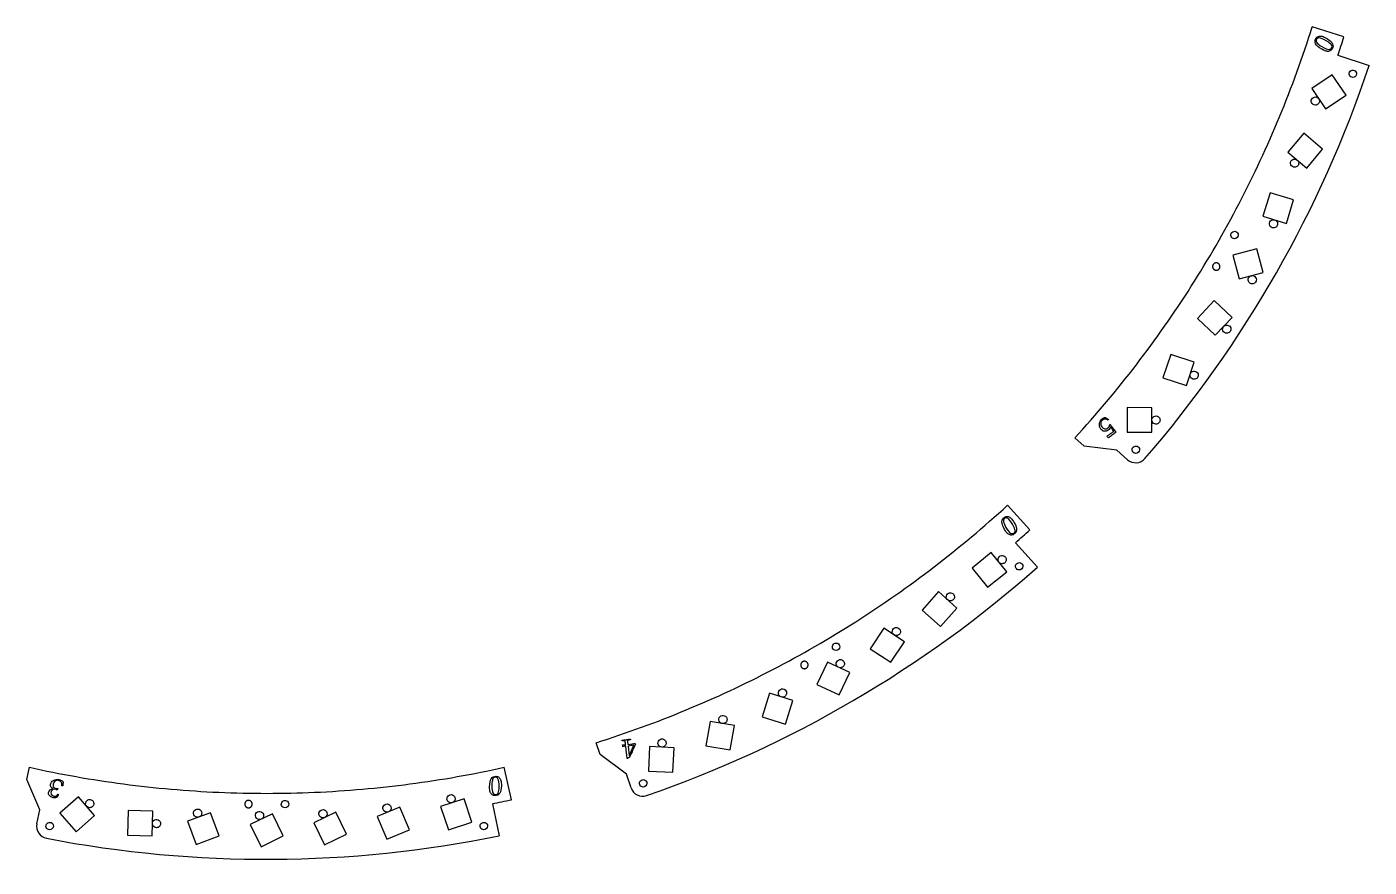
# Model space of a CAD drawing. Header units: millimetres. Extents: x 0 to 573, y 3 to 576.
# Drawn here: x 229.8 to 556.7, y 3.2 to 208 of the extents above; entities that cross this region are included whole.
import ezdxf

# ---------------------------------------------------------------- set-up
doc = ezdxf.new("R2010")
doc.units = ezdxf.units.MM
doc.layers.get('0').update_dxf_attribs({"linetype": 'CONTINUOUS'})
doc.layers.add('labels', color=7, linetype='CONTINUOUS')

msp = doc.modelspace()

# ---------------------------------------------------------------- linework, layer by layer
at = {"color": 7}
for points in [[(550.603316, 205.544812), (542.881608, 207.978123)], [(549.146423, 201.056277), (556.743726, 198.591316)], [(495.293282, 104.83534), (487.291346, 105.818529), (485.050372, 107.811986)], [(497.906086, 102.511122), (495.293282, 104.83534)], [(474.110452, 85.433433), (468.639912, 91.401597)], [(470.604479, 82.274694), (475.951455, 76.341324)], [(375.855821, 25.871489), (369.417536, 30.723924), (368.473524, 33.570795)], [(232.938021, 17.205519), (229.78852, 24.626993), (230.394417, 27.564461)], [(347.809999, 19.66036), (346.056455, 27.564211)], [(376.956467, 22.552255), (375.855821, 25.871489)], [(232.231591, 13.780654), (232.938021, 17.205519)], [(343.194368, 18.677798), (344.8583, 10.865861)]]:
    msp.add_lwpolyline(points, dxfattribs=at)
for points in [[(547.765534, 196.301441), (542.791309, 192.946284), (546.146466, 187.972058), (551.120691, 191.327216)], [(552.788207, 195.637934)], [(543.63985, 188.899978)], [(540.828364, 182.035124), (536.947626, 177.459114), (541.523636, 173.578375), (545.404374, 178.154385)], [(538.588841, 173.756077)], [(532.595054, 167.557901), (530.854849, 161.815803), (536.596946, 160.075598), (538.337151, 165.817696)], [(533.435863, 158.988685)], [(523.579193, 152.360883), (525.111867, 146.559942), (530.912807, 148.092617), (529.380133, 153.893557)], [(523.954109, 156.361251)], [(528.267783, 145.359456)], [(514.905293, 136.938666), (519.274084, 132.826043), (523.386707, 137.194833), (519.017916, 141.307457)], [(522.058527, 133.325001)], [(506.527135, 122.48767), (512.21508, 120.577885), (514.124865, 126.26583), (508.43692, 128.175615)], [(514.117963, 122.10356)], [(497.78305, 109.229876), (503.782873, 109.1838), (503.82895, 115.183623), (497.829127, 115.229699)], [(504.805882, 111.176032)], [(499.911947, 104.053566)], [(463.813571, 71.426204), (468.466546, 75.214321), (464.678429, 79.867295), (460.025454, 76.079179)], [(467.347983, 77.172161)], [(471.499184, 75.640803)], [(452.315049, 61.890849), (456.311901, 66.365798), (451.836951, 70.362651), (447.840099, 65.887701)], [(454.740568, 68.110049)], [(440.244903, 53.151959), (443.540791, 58.165653), (438.527097, 61.46154), (435.231209, 56.447846)], [(441.583258, 59.649212)], [(426.889782, 56.043247)], [(427.66175, 45.214429), (430.21832, 50.6425), (424.79025, 53.19907), (422.23368, 47.771)], [(427.93038, 51.825463)], [(414.59766, 38.09485), (416.3979, 43.81841), (410.67434, 45.618649), (408.8741, 39.89509)], [(413.83616, 44.672456)], [(401.083117, 31.803932), (402.118818, 37.713867), (396.208883, 38.749567), (395.173182, 32.839633)], [(399.336467, 38.216706)], [(387.170803, 26.358263), (387.454487, 32.351552), (381.461197, 32.635237), (381.177513, 26.641947)], [(384.505123, 32.492276)], [(241.7638, 11.885612), (246.307138, 15.804549), (242.3882, 20.347888), (237.844862, 16.42895)], [(338.170569, 14.219055), (336.273694, 19.911319), (330.581431, 18.014444), (332.478306, 12.322181)], [(379.914815, 22.764543)], [(245.104892, 17.729375)], [(254.305131, 11.029334), (260.303416, 10.885881), (260.446869, 16.884166), (254.448584, 17.027618)], [(276.632945, 10.889274), (274.543476, 16.513695), (268.919055, 14.424226), (271.008524, 8.799804)], [(292.670606, 17.69747)], [(307.686289, 11.271981), (305.060769, 16.667038), (299.665711, 14.041519), (302.291231, 8.646461)], [(323.009985, 12.368115), (320.664635, 17.890735), (315.142015, 15.545384), (317.487365, 10.022765)], [(317.512433, 16.638496)], [(333.111417, 18.911592)], [(271.383021, 15.406364)], [(292.23918, 10.850383), (289.602367, 16.23993), (284.21282, 13.603117), (286.849633, 8.21357)], [(286.468124, 14.819781)], [(301.925653, 15.253455)], [(235.34974, 12.36475)], [(261.374857, 12.861115)], [(341.10226, 12.36475)]]:
    msp.add_lwpolyline(points, close=True, dxfattribs=at)
for points in [[(534.911931, 186.073081), (537.885629, 193.254119), (540.545566, 200.565085), (542.881608, 207.978123)], [(549.146423, 201.056277), (549.644773, 202.548276), (550.130316, 204.044522), (550.603, 205.54485)], [(502.121582, 102.794929), (526.432708, 130.837698), (544.992259, 163.387312), (556.744, 198.59135)], [(551.956715, 196.193519), (551.817412, 196.529826), (551.894412, 196.916932), (552.15181, 197.174331)], [(552.788207, 195.637934), (552.424191, 195.637934), (552.096018, 195.857212), (551.956715, 196.193519)], [(552.15181, 197.174331), (552.409209, 197.431729), (552.796315, 197.508729), (553.132622, 197.369426)], [(553.132622, 197.369426), (553.468929, 197.230123), (553.688207, 196.90195), (553.688207, 196.537934)], [(553.688207, 196.537934), (553.688207, 196.29924), (553.593385, 196.070321), (553.424603, 195.901538)], [(553.424603, 195.901538), (553.25582, 195.732756), (553.026901, 195.637934), (552.788207, 195.637934)], [(542.71597, 189.517295), (542.561189, 189.890969), (542.646745, 190.321087), (542.932743, 190.607085)], [(542.932743, 190.607085), (543.218741, 190.893083), (543.648859, 190.978639), (544.022533, 190.823858)], [(544.022533, 190.823858), (544.396208, 190.669077), (544.63985, 190.30444), (544.63985, 189.899978)], [(544.63985, 189.899978), (544.63985, 189.634762), (544.534493, 189.380408), (544.346956, 189.192871)], [(543.63985, 188.899978), (543.235387, 188.899978), (542.870751, 189.14362), (542.71597, 189.517295)], [(544.346956, 189.192871), (544.15942, 189.005335), (543.905066, 188.899978), (543.63985, 188.899978)], [(525.062085, 164.946624), (528.650775, 171.840933), (531.938233, 178.892043), (534.911931, 186.073081)], [(537.664961, 174.373393), (537.51018, 174.747067), (537.595736, 175.177185), (537.881734, 175.463183)], [(538.588841, 173.756077), (538.184379, 173.756077), (537.819742, 173.999719), (537.664961, 174.373393)], [(537.881734, 175.463183), (538.167732, 175.749181), (538.59785, 175.834737), (538.971524, 175.679956)], [(539.295948, 174.04897), (539.108411, 173.861433), (538.854057, 173.756077), (538.588841, 173.756077)], [(538.971524, 175.679956), (539.345199, 175.525175), (539.588841, 175.160539), (539.588841, 174.756077)], [(539.588841, 174.756077), (539.588841, 174.49086), (539.483484, 174.236506), (539.295948, 174.04897)], [(513.407143, 144.759772), (517.583473, 151.314806), (521.473395, 158.052314), (525.062085, 164.946624)], [(532.511984, 159.606001), (532.357203, 159.979676), (532.442759, 160.409793), (532.728757, 160.695791)], [(532.728757, 160.695791), (533.014755, 160.981789), (533.444872, 161.067345), (533.818547, 160.912564)], [(533.818547, 160.912564), (534.192221, 160.757783), (534.435863, 160.393147), (534.435863, 159.988685)], [(523.122618, 156.916836), (522.983315, 157.253143), (523.060315, 157.640249), (523.317713, 157.897647)], [(523.317713, 157.897647), (523.575111, 158.155046), (523.962217, 158.232046), (524.298524, 158.092743)], [(524.298524, 158.092743), (524.634831, 157.95344), (524.854109, 157.625267), (524.854109, 157.261251)], [(524.854109, 157.261251), (524.854109, 157.022557), (524.759288, 156.793638), (524.590505, 156.624855)], [(533.435863, 158.988685), (533.031401, 158.988685), (532.666765, 159.232327), (532.511984, 159.606001)], [(534.14297, 159.281578), (533.955434, 159.094041), (533.70108, 158.988685), (533.435863, 158.988685)], [(534.435863, 159.988685), (534.435863, 159.723468), (534.330507, 159.469114), (534.14297, 159.281578)], [(523.954109, 156.361251), (523.590093, 156.361251), (523.26192, 156.580529), (523.122618, 156.916836)], [(524.590505, 156.624855), (524.421722, 156.456073), (524.192804, 156.361251), (523.954109, 156.361251)], [(519.263207, 150.428611), (519.227658, 150.418497), (519.192732, 150.40619), (519.158696, 150.391783)], [(519.371451, 150.452317), (519.334928, 150.446648), (519.298755, 150.438726), (519.263207, 150.428611)], [(519.481788, 150.462541), (519.444845, 150.461403), (519.407973, 150.457986), (519.371451, 150.452317)], [(519.592545, 150.459129), (519.555743, 150.462539), (519.51873, 150.463679), (519.481788, 150.462541)], [(519.702043, 150.442132), (519.665939, 150.450039), (519.629347, 150.455719), (519.592545, 150.459129)], [(519.808623, 150.411807), (519.773764, 150.424091), (519.738147, 150.434225), (519.702043, 150.442132)], [(519.910668, 150.368615), (519.877583, 150.38509), (519.843481, 150.399523), (519.808623, 150.411807)], [(518.61121, 149.618373), (518.608935, 149.581483), (518.608935, 149.544453), (518.61121, 149.507563)], [(518.624827, 149.728343), (518.618036, 149.692012), (518.613486, 149.655263), (518.61121, 149.618373)], [(518.61121, 149.507563), (518.613486, 149.470674), (518.618036, 149.433924), (518.624827, 149.397594)], [(518.651855, 149.835806), (518.640651, 149.800585), (518.631619, 149.764673), (518.624827, 149.728343)], [(518.624827, 149.397594), (518.631619, 149.361263), (518.640651, 149.325351), (518.651855, 149.290131)], [(518.691884, 149.939132), (518.676437, 149.905556), (518.66306, 149.871026), (518.651855, 149.835806)], [(518.651855, 149.290131), (518.66306, 149.25491), (518.676437, 149.220381), (518.691884, 149.186804)], [(518.744308, 150.036757), (518.724851, 150.005333), (518.707332, 149.972709), (518.691884, 149.939132)], [(518.691884, 149.186804), (518.707332, 149.153227), (518.724851, 149.120603), (518.744308, 149.089179)], [(518.808331, 150.1272), (518.78516, 150.098405), (518.763765, 150.068181), (518.744308, 150.036757)], [(518.744308, 149.089179), (518.763765, 149.057755), (518.78516, 149.027531), (518.808331, 148.998737)], [(518.882983, 150.209089), (518.856449, 150.18336), (518.831502, 150.155994), (518.808331, 150.1272)], [(518.808331, 148.998737), (518.831502, 148.969942), (518.856449, 148.942576), (518.882983, 148.916847)], [(518.967132, 150.281184), (518.937637, 150.25891), (518.909517, 150.234818), (518.882983, 150.209089)], [(518.882983, 148.916847), (518.909517, 148.891118), (518.937637, 148.867026), (518.967132, 148.844753)], [(519.059503, 150.342391), (519.027495, 150.323911), (518.996627, 150.303457), (518.967132, 150.281184)], [(518.967132, 148.844753), (518.996627, 148.822479), (519.027495, 148.802025), (519.059503, 148.783545)], [(519.158696, 150.391783), (519.124659, 150.377377), (519.091511, 150.360871), (519.059503, 150.342391)], [(519.059503, 148.783545), (519.091511, 148.765065), (519.124659, 148.74856), (519.158696, 148.734153)], [(519.158696, 148.734153), (519.192732, 148.719747), (519.227658, 148.70744), (519.263207, 148.697325)], [(519.263207, 148.697325), (519.298755, 148.687211), (519.334928, 148.679289), (519.371451, 148.673619)], [(519.371451, 148.673619), (519.407973, 148.66795), (519.444845, 148.664533), (519.481788, 148.663395)], [(519.481788, 148.663395), (519.51873, 148.662257), (519.555743, 148.663397), (519.592545, 148.666807)], [(519.592545, 148.666807), (519.629347, 148.670218), (519.665939, 148.675898), (519.702043, 148.683805)], [(519.702043, 148.683805), (519.738147, 148.691712), (519.773764, 148.701845), (519.808623, 148.714129)], [(519.808623, 148.714129), (519.843481, 148.726413), (519.877583, 148.740847), (519.910668, 148.757321)], [(520.006632, 150.31321), (519.975822, 150.333626), (519.943753, 150.352141), (519.910668, 150.368615)], [(519.910668, 148.757321), (519.943753, 148.773796), (519.975822, 148.792311), (520.006632, 148.812726)], [(520.09506, 150.246433), (520.066992, 150.270479), (520.037442, 150.292795), (520.006632, 150.31321)], [(520.006632, 148.812726), (520.037442, 148.833141), (520.066992, 148.855457), (520.09506, 148.879504)], [(520.174611, 150.169294), (520.149712, 150.196608), (520.123127, 150.222386), (520.09506, 150.246433)], [(520.09506, 148.879504), (520.123127, 148.90355), (520.149712, 148.929328), (520.174611, 148.956642)], [(520.24408, 150.082965), (520.222726, 150.113131), (520.199511, 150.141981), (520.174611, 150.169294)], [(520.174611, 148.956642), (520.199511, 148.983956), (520.222726, 149.012805), (520.24408, 149.042972)], [(520.302414, 149.988752), (520.284929, 150.021314), (520.265435, 150.052798), (520.24408, 150.082965)], [(520.24408, 149.042972), (520.265435, 149.073138), (520.284929, 149.104622), (520.302414, 149.137184)], [(520.348728, 149.888086), (520.335377, 149.92255), (520.3199, 149.95619), (520.302414, 149.988752)], [(520.302414, 149.137184), (520.3199, 149.169746), (520.335377, 149.203387), (520.348728, 149.237851)], [(520.38232, 149.78249), (520.373305, 149.818334), (520.36208, 149.853622), (520.348728, 149.888086)], [(520.348728, 149.237851), (520.36208, 149.272315), (520.373305, 149.307602), (520.38232, 149.343446)], [(520.402682, 149.673568), (520.39814, 149.710247), (520.391335, 149.746647), (520.38232, 149.78249)], [(520.38232, 149.343446), (520.391335, 149.379289), (520.39814, 149.415689), (520.402682, 149.452369)], [(520.409503, 149.562968), (520.409503, 149.599928), (520.407224, 149.636888), (520.402682, 149.673568)], [(520.402682, 149.452369), (520.407224, 149.489048), (520.409503, 149.526008), (520.409503, 149.562968)], [(527.560676, 147.066563), (527.846674, 147.352561), (528.276792, 147.438117), (528.650466, 147.283336)], [(528.650466, 147.283336), (529.024141, 147.128555), (529.267783, 146.763919), (529.267783, 146.359456)], [(500.035934, 125.666385), (504.768074, 131.832181), (509.230812, 138.204739), (513.407143, 144.759772)], [(527.343903, 145.976773), (527.189122, 146.350447), (527.274678, 146.780565), (527.560676, 147.066563)], [(528.267783, 145.359456), (527.863321, 145.359456), (527.498684, 145.603098), (527.343903, 145.976773)], [(528.97489, 145.652349), (528.787353, 145.464813), (528.533, 145.359456), (528.267783, 145.359456)], [(529.267783, 146.359456), (529.267783, 146.09424), (529.162426, 145.839886), (528.97489, 145.652349)], [(521.134647, 133.942318), (520.979866, 134.315992), (521.065422, 134.74611), (521.35142, 135.032108)], [(521.35142, 135.032108), (521.637418, 135.318106), (522.067536, 135.403662), (522.44121, 135.248881)], [(522.44121, 135.248881), (522.814885, 135.0941), (523.058527, 134.729463), (523.058527, 134.325001)], [(523.058527, 134.325001), (523.058527, 134.059785), (522.95317, 133.805431), (522.765634, 133.617894)], [(522.058527, 133.325001), (521.654065, 133.325001), (521.289428, 133.568643), (521.134647, 133.942318)], [(522.765634, 133.617894), (522.578097, 133.430358), (522.323743, 133.325001), (522.058527, 133.325001)], [(485.050372, 107.811986), (490.302256, 113.541554), (495.303795, 119.500589), (500.035934, 125.666385)], [(513.194084, 122.720876), (513.039303, 123.094551), (513.124859, 123.524668), (513.410857, 123.810666)], [(514.117963, 122.10356), (513.713501, 122.10356), (513.348865, 122.347202), (513.194084, 122.720876)], [(513.410857, 123.810666), (513.696855, 124.096664), (514.126972, 124.18222), (514.500647, 124.027439)], [(514.82507, 122.396453), (514.637534, 122.208916), (514.38318, 122.10356), (514.117963, 122.10356)], [(514.500647, 124.027439), (514.874321, 123.872658), (515.117963, 123.508022), (515.117963, 123.10356)], [(515.117963, 123.10356), (515.117963, 122.838343), (515.012607, 122.583989), (514.82507, 122.396453)], [(503.882003, 111.793349), (503.727222, 112.167023), (503.812777, 112.597141), (504.098775, 112.883139)], [(504.805882, 111.176032), (504.40142, 111.176032), (504.036784, 111.419675), (503.882003, 111.793349)], [(504.098775, 112.883139), (504.384773, 113.169137), (504.814891, 113.254693), (505.188565, 113.099912)], [(505.512989, 111.468926), (505.325452, 111.281389), (505.071099, 111.176032), (504.805882, 111.176032)], [(505.188565, 113.099912), (505.56224, 112.945131), (505.805882, 112.580495), (505.805882, 112.176032)], [(505.805882, 112.176032), (505.805882, 111.910816), (505.700525, 111.656462), (505.512989, 111.468926)], [(499.080455, 104.609151), (498.941152, 104.945458), (499.018152, 105.332564), (499.275551, 105.589962)], [(499.275551, 105.589962), (499.532949, 105.84736), (499.920055, 105.92436), (500.256362, 105.785057)], [(500.256362, 105.785057), (500.592669, 105.645754), (500.811947, 105.317582), (500.811947, 104.953566)], [(500.811947, 104.953566), (500.811947, 104.714871), (500.717126, 104.485952), (500.548343, 104.31717)], [(497.906086, 102.511122), (498.501393, 101.986618), (499.281502, 101.721554), (500.073119, 101.77481)], [(499.911947, 104.053566), (499.547931, 104.053566), (499.219758, 104.272844), (499.080455, 104.609151)], [(500.548343, 104.31717), (500.37956, 104.148387), (500.150642, 104.053566), (499.911947, 104.053566)], [(500.073119, 101.77481), (500.864737, 101.828067), (501.602312, 102.195234), (502.122, 102.79475)], [(450.785448, 76.416112), (456.951265, 81.148224), (462.910321, 86.149738), (468.639912, 91.401597)], [(470.604479, 82.274694), (471.781996, 83.317671), (472.950546, 84.370728), (474.11, 85.43375)], [(466.424103, 77.789478), (466.269322, 78.163152), (466.354878, 78.59327), (466.640876, 78.879268)], [(466.640876, 78.879268), (466.926874, 79.165266), (467.356992, 79.250822), (467.730666, 79.096041)], [(467.730666, 79.096041), (468.104341, 78.94126), (468.347983, 78.576623), (468.347983, 78.172161)], [(380.749098, 20.690291), (415.824325, 32.820722), (448.171931, 51.729918), (475.951, 76.34175)], [(431.692003, 63.044986), (438.247054, 67.221288), (444.619631, 71.683999), (450.785448, 76.416112)], [(467.347983, 77.172161), (466.943521, 77.172161), (466.578884, 77.415803), (466.424103, 77.789478)], [(468.05509, 77.465054), (467.867553, 77.277518), (467.613199, 77.172161), (467.347983, 77.172161)], [(468.347983, 78.172161), (468.347983, 77.906945), (468.242626, 77.652591), (468.05509, 77.465054)], [(470.667692, 76.196388), (470.52839, 76.532695), (470.60539, 76.919801), (470.862788, 77.177199)], [(471.499184, 75.640803), (471.135168, 75.640803), (470.806995, 75.860081), (470.667692, 76.196388)], [(470.862788, 77.177199), (471.120186, 77.434597), (471.507292, 77.511598), (471.843599, 77.372295)], [(472.13558, 75.904407), (471.966797, 75.735624), (471.737879, 75.640803), (471.499184, 75.640803)], [(471.843599, 77.372295), (472.179906, 77.232992), (472.399184, 76.904819), (472.399184, 76.540803)], [(472.399184, 76.540803), (472.399184, 76.302108), (472.304363, 76.07319), (472.13558, 75.904407)], [(453.816689, 68.727366), (453.661908, 69.10104), (453.747463, 69.531158), (454.033461, 69.817156)], [(454.740568, 68.110049), (454.336106, 68.110049), (453.97147, 68.353692), (453.816689, 68.727366)], [(454.033461, 69.817156), (454.319459, 70.103154), (454.749577, 70.18871), (455.123252, 70.033929)], [(455.123252, 70.033929), (455.496926, 69.879148), (455.740568, 69.514512), (455.740568, 69.110049)], [(455.740568, 69.110049), (455.740568, 68.844833), (455.635211, 68.590479), (455.447675, 68.402943)], [(455.447675, 68.402943), (455.260139, 68.215406), (455.005785, 68.110049), (454.740568, 68.110049)], [(411.505101, 51.390131), (418.399426, 54.978792), (425.136952, 58.868684), (431.692003, 63.044986)], [(440.659379, 60.266529), (440.504598, 60.640203), (440.590153, 61.070321), (440.876151, 61.356319)], [(441.583258, 59.649212), (441.178796, 59.649212), (440.81416, 59.892855), (440.659379, 60.266529)], [(440.876151, 61.356319), (441.162149, 61.642317), (441.592267, 61.727873), (441.965942, 61.573092)], [(442.290365, 59.942106), (442.102829, 59.754569), (441.848475, 59.649212), (441.583258, 59.649212)], [(441.965942, 61.573092), (442.339616, 61.418311), (442.583258, 61.053675), (442.583258, 60.649212)], [(442.583258, 60.649212), (442.583258, 60.383996), (442.477901, 60.129642), (442.290365, 59.942106)], [(426.05829, 56.598832), (425.918987, 56.935138), (425.995987, 57.322245), (426.253386, 57.579643)], [(426.889782, 56.043247), (426.525766, 56.043247), (426.197593, 56.262525), (426.05829, 56.598832)], [(426.253386, 57.579643), (426.510784, 57.837041), (426.89789, 57.914041), (427.234197, 57.774738)], [(427.526178, 56.30685), (427.357395, 56.138068), (427.128477, 56.043247), (426.889782, 56.043247)], [(427.234197, 57.774738), (427.570504, 57.635435), (427.789782, 57.307263), (427.789782, 56.943247)], [(427.789782, 56.943247), (427.789782, 56.704552), (427.694961, 56.475633), (427.526178, 56.30685)], [(418.295338, 52.581682), (418.291927, 52.54488), (418.290787, 52.507867), (418.291925, 52.470925)], [(418.291925, 52.470925), (418.293063, 52.433983), (418.29648, 52.397111), (418.30215, 52.360588)], [(418.312335, 52.69118), (418.304428, 52.655076), (418.298748, 52.618484), (418.295338, 52.581682)], [(418.30215, 52.360588), (418.307819, 52.324066), (418.315741, 52.287893), (418.325855, 52.252344)], [(418.342659, 52.79776), (418.330376, 52.762901), (418.320242, 52.727285), (418.312335, 52.69118)], [(418.385851, 52.899805), (418.369377, 52.86672), (418.354943, 52.832619), (418.342659, 52.79776)], [(418.441256, 52.995769), (418.420841, 52.964959), (418.402326, 52.93289), (418.385851, 52.899805)], [(418.508034, 53.084197), (418.483987, 53.05613), (418.461672, 53.026579), (418.441256, 52.995769)], [(418.585172, 53.163749), (418.557859, 53.138849), (418.532081, 53.112265), (418.508034, 53.084197)], [(418.671502, 53.233218), (418.641335, 53.211863), (418.612486, 53.188648), (418.585172, 53.163749)], [(418.765714, 53.291552), (418.733152, 53.274066), (418.701669, 53.254572), (418.671502, 53.233218)], [(418.866381, 53.337866), (418.831917, 53.324514), (418.798276, 53.309037), (418.765714, 53.291552)], [(418.971976, 53.371458), (418.936133, 53.362443), (418.900845, 53.351217), (418.866381, 53.337866)], [(419.080899, 53.391819), (419.044219, 53.387277), (419.00782, 53.380473), (418.971976, 53.371458)], [(419.191498, 53.398641), (419.154539, 53.398641), (419.117579, 53.396361), (419.080899, 53.391819)], [(419.302098, 53.391819), (419.265418, 53.396361), (419.228458, 53.398641), (419.191498, 53.398641)], [(419.411021, 53.371458), (419.375177, 53.380473), (419.338778, 53.387277), (419.302098, 53.391819)], [(419.516616, 53.337866), (419.482152, 53.351217), (419.446864, 53.362443), (419.411021, 53.371458)], [(419.617283, 53.291552), (419.584721, 53.309037), (419.55108, 53.324514), (419.516616, 53.337866)], [(419.711495, 53.233218), (419.681328, 53.254572), (419.649845, 53.274066), (419.617283, 53.291552)], [(419.797825, 53.163749), (419.770511, 53.188648), (419.741661, 53.211863), (419.711495, 53.233218)], [(419.874963, 53.084197), (419.850916, 53.112265), (419.825138, 53.138849), (419.797825, 53.163749)], [(419.941741, 52.995769), (419.921325, 53.026579), (419.89901, 53.05613), (419.874963, 53.084197)], [(419.997145, 52.899805), (419.980671, 52.93289), (419.962156, 52.964959), (419.941741, 52.995769)], [(420.040337, 52.79776), (420.028054, 52.832619), (420.01362, 52.86672), (419.997145, 52.899805)], [(420.070662, 52.69118), (420.062755, 52.727285), (420.052621, 52.762901), (420.040337, 52.79776)], [(420.057142, 52.252344), (420.067256, 52.287893), (420.075178, 52.324066), (420.080847, 52.360588)], [(420.087659, 52.581682), (420.084249, 52.618484), (420.078569, 52.655076), (420.070662, 52.69118)], [(420.080847, 52.360588), (420.086517, 52.397111), (420.089933, 52.433983), (420.091072, 52.470925)], [(420.091072, 52.470925), (420.09221, 52.507867), (420.091069, 52.54488), (420.087659, 52.581682)], [(427.006501, 52.44278), (426.85172, 52.816454), (426.937276, 53.246572), (427.223274, 53.53257)], [(427.93038, 51.825463), (427.525918, 51.825463), (427.161282, 52.069105), (427.006501, 52.44278)], [(427.223274, 53.53257), (427.509272, 53.818568), (427.939389, 53.904124), (428.313064, 53.749343)], [(428.313064, 53.749343), (428.686738, 53.594562), (428.93038, 53.229926), (428.93038, 52.825463)], [(428.93038, 52.825463), (428.93038, 52.560247), (428.825024, 52.305893), (428.637487, 52.118357)], [(390.378602, 41.540377), (397.559652, 44.514043), (404.610776, 47.801471), (411.505101, 51.390131)], [(418.325855, 52.252344), (418.33597, 52.216795), (418.348277, 52.18187), (418.362683, 52.147833)], [(418.362683, 52.147833), (418.37709, 52.113797), (418.393596, 52.080649), (418.412076, 52.048641)], [(418.412076, 52.048641), (418.430556, 52.016632), (418.45101, 51.985764), (418.473283, 51.95627)], [(418.473283, 51.95627), (418.495556, 51.926775), (418.519649, 51.898654), (418.545378, 51.87212)], [(418.545378, 51.87212), (418.571107, 51.845586), (418.598472, 51.820639), (418.627267, 51.797468)], [(418.627267, 51.797468), (418.656062, 51.774297), (418.686286, 51.752902), (418.717709, 51.733445)], [(418.717709, 51.733445), (418.749133, 51.713988), (418.781757, 51.69647), (418.815334, 51.681022)], [(418.815334, 51.681022), (418.848911, 51.665574), (418.88344, 51.652197), (418.918661, 51.640993)], [(418.918661, 51.640993), (418.953882, 51.629788), (418.989793, 51.620756), (419.026124, 51.613965)], [(419.026124, 51.613965), (419.062454, 51.607174), (419.099204, 51.602623), (419.136094, 51.600348)], [(419.136094, 51.600348), (419.172983, 51.598072), (419.210013, 51.598072), (419.246903, 51.600348)], [(419.246903, 51.600348), (419.283793, 51.602623), (419.320542, 51.607174), (419.356873, 51.613965)], [(419.356873, 51.613965), (419.393204, 51.620756), (419.429115, 51.629788), (419.464336, 51.640993)], [(419.464336, 51.640993), (419.499556, 51.652197), (419.534086, 51.665574), (419.567663, 51.681022)], [(419.567663, 51.681022), (419.601239, 51.69647), (419.633863, 51.713988), (419.665287, 51.733445)], [(419.665287, 51.733445), (419.696711, 51.752902), (419.726935, 51.774297), (419.75573, 51.797468)], [(419.75573, 51.797468), (419.784525, 51.820639), (419.81189, 51.845586), (419.837619, 51.87212)], [(419.837619, 51.87212), (419.863348, 51.898654), (419.887441, 51.926775), (419.909714, 51.95627)], [(419.909714, 51.95627), (419.931987, 51.985764), (419.952441, 52.016633), (419.970921, 52.048641)], [(419.970921, 52.048641), (419.989401, 52.080649), (420.005907, 52.113797), (420.020313, 52.147833)], [(420.020313, 52.147833), (420.03472, 52.18187), (420.047027, 52.216795), (420.057142, 52.252344)], [(428.637487, 52.118357), (428.449951, 51.93082), (428.195597, 51.825463), (427.93038, 51.825463)], [(412.91228, 45.289773), (412.757499, 45.663447), (412.843055, 46.093565), (413.129053, 46.379563)], [(413.129053, 46.379563), (413.415051, 46.665561), (413.845169, 46.751117), (414.218843, 46.596336)], [(414.218843, 46.596336), (414.592517, 46.441555), (414.83616, 46.076919), (414.83616, 45.672456)], [(413.83616, 44.672456), (413.431697, 44.672456), (413.067061, 44.916099), (412.91228, 45.289773)], [(414.543266, 44.96535), (414.35573, 44.777813), (414.101376, 44.672456), (413.83616, 44.672456)], [(414.83616, 45.672456), (414.83616, 45.40724), (414.730803, 45.152886), (414.543266, 44.96535)], [(368.473524, 33.570795), (375.886573, 35.906805), (383.197551, 38.56671), (390.378602, 41.540377)], [(398.412588, 38.834023), (398.257807, 39.207697), (398.343362, 39.637815), (398.62936, 39.923813)], [(398.62936, 39.923813), (398.915358, 40.209811), (399.345476, 40.295367), (399.719151, 40.140586)], [(399.719151, 40.140586), (400.092825, 39.985805), (400.336467, 39.621168), (400.336467, 39.216706)], [(399.336467, 38.216706), (398.932005, 38.216706), (398.567369, 38.460348), (398.412588, 38.834023)], [(400.043574, 38.509599), (399.856038, 38.322063), (399.601684, 38.216706), (399.336467, 38.216706)], [(400.336467, 39.216706), (400.336467, 38.95149), (400.23111, 38.697136), (400.043574, 38.509599)], [(383.581244, 33.109593), (383.426463, 33.483267), (383.512018, 33.913385), (383.798016, 34.199383)], [(384.505123, 32.492276), (384.100661, 32.492276), (383.736025, 32.735919), (383.581244, 33.109593)], [(383.798016, 34.199383), (384.084014, 34.485381), (384.514132, 34.570937), (384.887807, 34.416156)], [(385.21223, 32.78517), (385.024694, 32.597633), (384.77034, 32.492276), (384.505123, 32.492276)], [(384.887807, 34.416156), (385.261481, 34.261375), (385.505123, 33.896739), (385.505123, 33.492276)], [(385.505123, 33.492276), (385.505123, 33.22706), (385.399766, 32.972706), (385.21223, 32.78517)], [(230.394417, 27.564461), (237.98231, 25.880981), (245.643756, 24.529038), (253.349561, 23.513783)], [(323.101293, 23.513632), (330.807103, 24.528854), (338.468554, 25.880763), (346.056455, 27.564211)], [(253.349561, 23.513783), (261.055367, 22.498529), (268.805534, 21.819963), (276.570524, 21.480671)], [(299.880321, 21.480621), (307.645313, 21.819879), (315.395483, 22.498411), (323.101293, 23.513632)], [(379.083324, 23.320128), (378.944021, 23.656435), (379.021021, 24.043541), (379.278419, 24.300939)], [(379.914815, 22.764543), (379.550799, 22.764543), (379.222627, 22.983821), (379.083324, 23.320128)], [(379.278419, 24.300939), (379.535818, 24.558338), (379.922924, 24.635338), (380.259231, 24.496035)], [(380.551212, 23.028147), (380.382429, 22.859364), (380.15351, 22.764543), (379.914815, 22.764543)], [(380.259231, 24.496035), (380.595537, 24.356732), (380.814815, 24.028559), (380.814815, 23.664543)], [(380.814815, 23.664543), (380.814815, 23.425848), (380.719994, 23.19693), (380.551212, 23.028147)], [(244.397786, 19.436482), (244.683784, 19.72248), (245.113901, 19.808036), (245.487576, 19.653255)], [(245.487576, 19.653255), (245.86125, 19.498474), (246.104892, 19.133837), (246.104892, 18.729375)], [(276.570524, 21.480671), (284.335515, 21.14138), (292.115329, 21.141363), (299.880321, 21.480621)], [(332.187537, 19.528909), (332.032756, 19.902583), (332.118312, 20.332701), (332.40431, 20.618699)], [(332.40431, 20.618699), (332.690308, 20.904697), (333.120426, 20.990253), (333.4941, 20.835472)], [(333.4941, 20.835472), (333.867775, 20.680691), (334.111417, 20.316054), (334.111417, 19.911592)], [(334.111417, 19.911592), (334.111417, 19.646376), (334.00606, 19.392022), (333.818523, 19.204485)], [(343.194368, 18.677798), (344.735694, 18.992246), (346.274295, 19.319909), (347.81, 19.66075)], [(376.956467, 22.552255), (377.209937, 21.800583), (377.753026, 21.181219), (378.465133, 20.831702)], [(378.465133, 20.831702), (379.177239, 20.482185), (379.999421, 20.431445), (380.7491, 20.69075)], [(244.181013, 18.346692), (244.026232, 18.720366), (244.111788, 19.150484), (244.397786, 19.436482)], [(245.104892, 17.729375), (244.70043, 17.729375), (244.335794, 17.973017), (244.181013, 18.346692)], [(245.811999, 18.022268), (245.624463, 17.834732), (245.370109, 17.729375), (245.104892, 17.729375)], [(246.104892, 18.729375), (246.104892, 18.464159), (245.999536, 18.209805), (245.811999, 18.022268)], [(270.459141, 16.023681), (270.30436, 16.397355), (270.389916, 16.827473), (270.675914, 17.113471)], [(270.675914, 17.113471), (270.961912, 17.399469), (271.39203, 17.485025), (271.765704, 17.330244)], [(271.765704, 17.330244), (272.139378, 17.175463), (272.383021, 16.810826), (272.383021, 16.406364)], [(272.383021, 16.406364), (272.383021, 16.141148), (272.277664, 15.886794), (272.090127, 15.699257)], [(282.888216, 18.708069), (282.883674, 18.671389), (282.881394, 18.63443), (282.881394, 18.59747)], [(282.881394, 18.59747), (282.881394, 18.56051), (282.883674, 18.52355), (282.888216, 18.48687)], [(282.908577, 18.816992), (282.899562, 18.781149), (282.892758, 18.744749), (282.888216, 18.708069)], [(282.888216, 18.48687), (282.892758, 18.450191), (282.899562, 18.413791), (282.908577, 18.377947)], [(282.942169, 18.922587), (282.928818, 18.888123), (282.917592, 18.852836), (282.908577, 18.816992)], [(282.908577, 18.377947), (282.917592, 18.342104), (282.928818, 18.306816), (282.942169, 18.272352)], [(282.988483, 19.023254), (282.970998, 18.990692), (282.955521, 18.957051), (282.942169, 18.922587)], [(282.942169, 18.272352), (282.955521, 18.237888), (282.970998, 18.204248), (282.988483, 18.171686)], [(283.046817, 19.117466), (283.025462, 19.0873), (283.005969, 19.055816), (282.988483, 19.023254)], [(282.988483, 18.171686), (283.005969, 18.139123), (283.025462, 18.10764), (283.046817, 18.077473)], [(283.116286, 19.203796), (283.091386, 19.176482), (283.068171, 19.147633), (283.046817, 19.117466)], [(283.046817, 18.077473), (283.068171, 18.047307), (283.091386, 18.018457), (283.116286, 17.991144)], [(283.195838, 19.280934), (283.16777, 19.256887), (283.141186, 19.231109), (283.116286, 19.203796)], [(283.116286, 17.991144), (283.141186, 17.96383), (283.16777, 17.938052), (283.195838, 17.914005)], [(283.284266, 19.347712), (283.253456, 19.327297), (283.223905, 19.304981), (283.195838, 19.280934)], [(283.195838, 17.914005), (283.223905, 17.889959), (283.253456, 17.867643), (283.284266, 17.847228)], [(283.38023, 19.403117), (283.347144, 19.386642), (283.315075, 19.368127), (283.284266, 19.347712)], [(283.284266, 17.847228), (283.315075, 17.826812), (283.347144, 17.808297), (283.38023, 17.791823)], [(283.482275, 19.446309), (283.447416, 19.434025), (283.413315, 19.419591), (283.38023, 19.403117)], [(283.38023, 17.791823), (283.413315, 17.775348), (283.447416, 17.760915), (283.482275, 17.748631)], [(283.588854, 19.476633), (283.55275, 19.468726), (283.517134, 19.458593), (283.482275, 19.446309)], [(283.482275, 17.748631), (283.517134, 17.736347), (283.55275, 17.726213), (283.588854, 17.718306)], [(283.698353, 19.49363), (283.66155, 19.49022), (283.624959, 19.48454), (283.588854, 19.476633)], [(283.588854, 17.718306), (283.624959, 17.710399), (283.66155, 17.704719), (283.698353, 17.701309)], [(283.80911, 19.497043), (283.772167, 19.498181), (283.735155, 19.497041), (283.698353, 19.49363)], [(283.698353, 17.701309), (283.735155, 17.697899), (283.772167, 17.696758), (283.80911, 17.697897)], [(283.919447, 19.486819), (283.882924, 19.492488), (283.846052, 19.495905), (283.80911, 19.497043)], [(283.80911, 17.697897), (283.846052, 17.699035), (283.882924, 17.702451), (283.919447, 17.708121)], [(284.027691, 19.463113), (283.992142, 19.473227), (283.955969, 19.481149), (283.919447, 19.486819)], [(283.919447, 17.708121), (283.955969, 17.71379), (283.992142, 17.721712), (284.027691, 17.731827)], [(284.132201, 19.426285), (284.098165, 19.440691), (284.06324, 19.452998), (284.027691, 19.463113)], [(284.027691, 17.731827), (284.06324, 17.741941), (284.098165, 17.754248), (284.132201, 17.768655)], [(284.231394, 19.376893), (284.199386, 19.395373), (284.166238, 19.411878), (284.132201, 19.426285)], [(284.132201, 17.768655), (284.166238, 17.783061), (284.199386, 17.799567), (284.231394, 17.818047)], [(284.323765, 19.315685), (284.294271, 19.337959), (284.263402, 19.358413), (284.231394, 19.376893)], [(284.231394, 17.818047), (284.263402, 17.836527), (284.294271, 17.856981), (284.323765, 17.879254)], [(284.407915, 19.24359), (284.381381, 19.269319), (284.35326, 19.293412), (284.323765, 19.315685)], [(284.323765, 17.879254), (284.35326, 17.901528), (284.381381, 17.92562), (284.407915, 17.951349)], [(284.482567, 19.161701), (284.459396, 19.190496), (284.434449, 19.217861), (284.407915, 19.24359)], [(284.407915, 17.951349), (284.434449, 17.977078), (284.459396, 18.004444), (284.482567, 18.033238)], [(284.54659, 19.071259), (284.527133, 19.102683), (284.505738, 19.132906), (284.482567, 19.161701)], [(284.482567, 18.033238), (284.505738, 18.062033), (284.527133, 18.092257), (284.54659, 18.123681)], [(284.599013, 18.973634), (284.583565, 19.007211), (284.566046, 19.039835), (284.54659, 19.071259)], [(284.54659, 18.123681), (284.566046, 18.155105), (284.583565, 18.187729), (284.599013, 18.221305)], [(284.639042, 18.870307), (284.627837, 18.905528), (284.614461, 18.940057), (284.599013, 18.973634)], [(284.599013, 18.221305), (284.614461, 18.254882), (284.627837, 18.289412), (284.639042, 18.324632)], [(284.66607, 18.762844), (284.659279, 18.799175), (284.650246, 18.835087), (284.639042, 18.870307)], [(284.639042, 18.324632), (284.650246, 18.359853), (284.659279, 18.395765), (284.66607, 18.432095)], [(284.679687, 18.652875), (284.677412, 18.689764), (284.672861, 18.726514), (284.66607, 18.762844)], [(284.66607, 18.432095), (284.672861, 18.468426), (284.677412, 18.505175), (284.679687, 18.542065)], [(284.679687, 18.542065), (284.681962, 18.578955), (284.681962, 18.615985), (284.679687, 18.652875)], [(285.544245, 15.437098), (285.389464, 15.810772), (285.47502, 16.24089), (285.761018, 16.526888)], [(285.761018, 16.526888), (286.047016, 16.812886), (286.477133, 16.898442), (286.850808, 16.743661)], [(286.850808, 16.743661), (287.224482, 16.58888), (287.468124, 16.224243), (287.468124, 15.819781)], [(291.839114, 18.253055), (291.699811, 18.589362), (291.776812, 18.976468), (292.03421, 19.233866)], [(292.670606, 17.69747), (292.30659, 17.69747), (291.978417, 17.916748), (291.839114, 18.253055)], [(292.03421, 19.233866), (292.291608, 19.491264), (292.678714, 19.568264), (293.015021, 19.428961)], [(293.307002, 17.961074), (293.138219, 17.792291), (292.909301, 17.69747), (292.670606, 17.69747)], [(293.015021, 19.428961), (293.351328, 19.289658), (293.570606, 18.961486), (293.570606, 18.59747)], [(293.570606, 18.59747), (293.570606, 18.358775), (293.475785, 18.129856), (293.307002, 17.961074)], [(301.001774, 15.870771), (300.846993, 16.244446), (300.932549, 16.674564), (301.218547, 16.960562)], [(301.218547, 16.960562), (301.504545, 17.24656), (301.934663, 17.332115), (302.308337, 17.177334)], [(302.308337, 17.177334), (302.682011, 17.022553), (302.925653, 16.657917), (302.925653, 16.253455)], [(316.588553, 17.255813), (316.433772, 17.629487), (316.519328, 18.059605), (316.805326, 18.345603)], [(317.512433, 16.638496), (317.107971, 16.638496), (316.743334, 16.882139), (316.588553, 17.255813)], [(316.805326, 18.345603), (317.091324, 18.631601), (317.521442, 18.717157), (317.895116, 18.562376)], [(318.21954, 16.93139), (318.032003, 16.743853), (317.777649, 16.638496), (317.512433, 16.638496)], [(317.895116, 18.562376), (318.268791, 18.407595), (318.512433, 18.042959), (318.512433, 17.638496)], [(318.512433, 17.638496), (318.512433, 17.37328), (318.407076, 17.118926), (318.21954, 16.93139)], [(333.111417, 18.911592), (332.706954, 18.911592), (332.342318, 19.155234), (332.187537, 19.528909)], [(333.818523, 19.204485), (333.630987, 19.016949), (333.376633, 18.911592), (333.111417, 18.911592)], [(232.231591, 13.780654), (232.075119, 13.002918), (232.235664, 12.194898), (232.677568, 11.536052)], [(234.518249, 12.920335), (234.378946, 13.256642), (234.455946, 13.643748), (234.713344, 13.901146)], [(234.713344, 13.901146), (234.970742, 14.158545), (235.357848, 14.235545), (235.694155, 14.096242)], [(235.694155, 14.096242), (236.030462, 13.956939), (236.24974, 13.628766), (236.24974, 13.26475)], [(236.24974, 13.26475), (236.24974, 13.026056), (236.154919, 12.797137), (235.986136, 12.628354)], [(260.450977, 13.478431), (260.296196, 13.852106), (260.381752, 14.282224), (260.66775, 14.568222)], [(261.374857, 12.861115), (260.970394, 12.861115), (260.605758, 13.104757), (260.450977, 13.478431)], [(260.66775, 14.568222), (260.953748, 14.85422), (261.383866, 14.939775), (261.75754, 14.784994)], [(262.081963, 13.154008), (261.894427, 12.966472), (261.640073, 12.861115), (261.374857, 12.861115)], [(261.75754, 14.784994), (262.131214, 14.630213), (262.374857, 14.265577), (262.374857, 13.861115)], [(262.374857, 13.861115), (262.374857, 13.595898), (262.2695, 13.341544), (262.081963, 13.154008)], [(271.383021, 15.406364), (270.978558, 15.406364), (270.613922, 15.650006), (270.459141, 16.023681)], [(272.090127, 15.699257), (271.902591, 15.511721), (271.648237, 15.406364), (271.383021, 15.406364)], [(286.468124, 14.819781), (286.063662, 14.819781), (285.699026, 15.063423), (285.544245, 15.437098)], [(287.175231, 15.112674), (286.987695, 14.925138), (286.733341, 14.819781), (286.468124, 14.819781)], [(287.468124, 15.819781), (287.468124, 15.554565), (287.362768, 15.300211), (287.175231, 15.112674)], [(301.925653, 15.253455), (301.521191, 15.253455), (301.156555, 15.497097), (301.001774, 15.870771)], [(302.63276, 15.546348), (302.445224, 15.358812), (302.19087, 15.253455), (301.925653, 15.253455)], [(302.925653, 16.253455), (302.925653, 15.988238), (302.820297, 15.733884), (302.63276, 15.546348)], [(340.270768, 12.920335), (340.131465, 13.256642), (340.208466, 13.643748), (340.465864, 13.901146)], [(340.465864, 13.901146), (340.723262, 14.158545), (341.110368, 14.235545), (341.446675, 14.096242)], [(341.446675, 14.096242), (341.782982, 13.956939), (342.00226, 13.628766), (342.00226, 13.26475)], [(342.00226, 13.26475), (342.00226, 13.026056), (341.907439, 12.797137), (341.738656, 12.628354)], [(232.677568, 11.536052), (233.119472, 10.877205), (233.806152, 10.422078), (234.5851, 10.27175)], [(235.34974, 12.36475), (234.985724, 12.36475), (234.657551, 12.584028), (234.518249, 12.920335)], [(234.585124, 10.271832), (271.02639, 3.239222), (308.4949, 3.441023), (344.8583, 10.86575)], [(235.986136, 12.628354), (235.817353, 12.459572), (235.588435, 12.36475), (235.34974, 12.36475)], [(341.10226, 12.36475), (340.738244, 12.36475), (340.410071, 12.584028), (340.270768, 12.920335)], [(341.738656, 12.628354), (341.569873, 12.459572), (341.340955, 12.36475), (341.10226, 12.36475)]]:
    msp.add_open_spline(points, degree=3, dxfattribs=at)
at = {"layer": 'labels', "color": 5}
for points in [[(546.260491, 204.595354)], [(546.465422, 205.124305)], [(469.87496, 86.782726)], [(470.31691, 87.138345)], [(376.828181, 34.4547)], [(344.81685, 22.94676)], [(345.3774, 23.03376)]]:
    msp.add_lwpolyline(points, close=True, dxfattribs=at)
for points in [[(492.736068, 112.657577), (493.276942, 112.343971)], [(493.276942, 112.343971), (493.202398, 112.170301), (493.050684, 112.237228)], [(492.922294, 108.219207), (492.931759, 108.270794)], [(493.545415, 111.088258), (493.683065, 111.135976)], [(495.118948, 109.241037), (495.094718, 109.182277)], [(493.281944, 107.808654), (493.231652, 107.810946)], [(375.108981, 34.027938), (374.77734, 34.00577), (374.753673, 34.194361)], [(376.155742, 33.318366), (376.176601, 33.152149)], [(376.227165, 32.749391), (376.513578, 30.467102)], [(376.828109, 34.454711), (376.851776, 34.26612), (376.508967, 34.203648)], [(377.921067, 33.403522), (378.002683, 33.218959)], [(375.876787, 31.039838), (375.671002, 32.679636)], [(376.107966, 29.714882), (376.013649, 29.74205)], [(238.539499, 23.017036), (238.347448, 23.017544)], [(237.534543, 20.930514), (237.067765, 20.270706)], [(237.307818, 22.375406), (237.336877, 22.328221), (237.137881, 22.013537)], [(237.194621, 20.828981), (237.350467, 21.008027), (237.534543, 20.930514)]]:
    msp.add_lwpolyline(points, dxfattribs=at)
for points in [[(543.707077, 203.871091), (543.504153, 204.305683), (543.517056, 204.721065), (543.745786, 205.117238)], [(545.250191, 202.504023), (544.424366, 202.980813), (543.909995, 203.436502), (543.707077, 203.871091)], [(543.745786, 205.117238), (543.903642, 205.390652), (544.115169, 205.572321), (544.380367, 205.662245)], [(543.896744, 204.914764), (543.765734, 204.687849), (543.772422, 204.454592), (543.916807, 204.214994)], [(544.558416, 205.261854), (544.254754, 205.268536), (544.034197, 205.15284), (543.896744, 204.914764)], [(543.916807, 204.214994), (544.097946, 203.914497), (544.543771, 203.559142), (545.254281, 203.148928)], [(544.380367, 205.662245), (544.647419, 205.751098), (544.952581, 205.753469), (545.295855, 205.669357)], [(546.260491, 204.595354), (545.499762, 205.034561), (544.932404, 205.256727), (544.558416, 205.261854)], [(545.254281, 203.148928), (546.009427, 202.712945), (546.569739, 202.493607), (546.935217, 202.490914)], [(545.295855, 205.669357), (545.558492, 205.604522), (545.948347, 205.422839), (546.465422, 205.124305)], [(547.567819, 203.580173), (547.412354, 203.843527), (546.976578, 204.181921), (546.260491, 204.595354)], [(546.465422, 205.124305), (547.181504, 204.710875), (547.632635, 204.291698), (547.818816, 203.866772)], [(546.935217, 202.490914), (547.245813, 202.487668), (547.470374, 202.606013), (547.608901, 202.845948)], [(547.608901, 202.845948), (547.738837, 203.071004), (547.725143, 203.315746), (547.567819, 203.580173)], [(547.818816, 203.866772), (548.003923, 203.439987), (547.981037, 203.026648), (547.750159, 202.626756)], [(546.416448, 202.02412), (546.113236, 202.070222), (545.724484, 202.230189), (545.250191, 202.504023)], [(547.2036, 202.105327), (546.982835, 202.002151), (546.720451, 201.975082), (546.416448, 202.02412)], [(547.750159, 202.626756), (547.608411, 202.38124), (547.426225, 202.207431), (547.2036, 202.105327)], [(491.36606, 109.95826), (491.076807, 110.339988), (490.976429, 110.790731), (491.064927, 111.310489)], [(491.064927, 111.310489), (491.151714, 111.828951), (491.403945, 112.246427), (491.821618, 112.562918)], [(491.347982, 111.411802), (491.314187, 111.122121), (491.415973, 110.820654), (491.653339, 110.507401)], [(491.826845, 112.166729), (491.540978, 111.950114), (491.381357, 111.698472), (491.347982, 111.411802)], [(491.821618, 112.562918), (491.927745, 112.643335), (492.02797, 112.703094), (492.122293, 112.742197)], [(492.220081, 112.383901), (492.091442, 112.340292), (491.960363, 112.267901), (491.826845, 112.166729)], [(492.122293, 112.742197), (492.213576, 112.781756), (492.332838, 112.812844), (492.480078, 112.835459)], [(492.541363, 112.429303), (492.454129, 112.441325), (492.347035, 112.426192), (492.220081, 112.383901)], [(492.480078, 112.835459), (492.584428, 112.75824), (492.669758, 112.698946), (492.736068, 112.657577)], [(493.050684, 112.237228), (492.776041, 112.357865), (492.606267, 112.42189), (492.541363, 112.429303)], [(492.221066, 109.438008), (491.881945, 109.480145), (491.596943, 109.653562), (491.36606, 109.95826)], [(491.653339, 110.507401), (491.860874, 110.233516), (492.098123, 110.075113), (492.365085, 110.032191)], [(493.204758, 109.734743), (492.886372, 109.493487), (492.558475, 109.394576), (492.221066, 109.438008)], [(492.365085, 110.032191), (492.631631, 109.986252), (492.88644, 110.055376), (493.129512, 110.239563)], [(493.103007, 108.028737), (493.069267, 108.073264), (493.009029, 108.136754), (492.922294, 108.219207)], [(492.931759, 108.270794), (493.134674, 108.408409), (493.325999, 108.545313), (493.505734, 108.681506)], [(493.231652, 107.810946), (493.182206, 107.908212), (493.139324, 107.980809), (493.103007, 108.028737)], [(493.129512, 110.239563), (493.269879, 110.345926), (493.374941, 110.468651), (493.444699, 110.607738)], [(493.550928, 110.094037), (493.467364, 109.96606), (493.351974, 109.846295), (493.204758, 109.734743)], [(494.240692, 108.591727), (493.898337, 108.332309), (493.578755, 108.071285), (493.281944, 107.808654)], [(493.444699, 110.607738), (493.514457, 110.746826), (493.548029, 110.906999), (493.545415, 111.088258)], [(493.505734, 108.681506), (493.865209, 108.953897), (494.204536, 109.219093), (494.523717, 109.477094)], [(493.755376, 110.576348), (493.703938, 110.381083), (493.635789, 110.220312), (493.550928, 110.094037)], [(493.683065, 111.135976), (493.884795, 110.819969), (494.160767, 110.430875), (494.510982, 109.968695)], [(494.523717, 109.477094), (494.440546, 109.618866), (494.184432, 109.985284), (493.755376, 110.576348)], [(495.094718, 109.182277), (494.807812, 109.002599), (494.523137, 108.805749), (494.240692, 108.591727)], [(494.510982, 109.968695), (494.73019, 109.679406), (494.932845, 109.436853), (495.118948, 109.241037)], [(467.301513, 87.432207), (467.343067, 87.910033), (467.561933, 88.263314), (467.95811, 88.492047)], [(467.95811, 88.492047), (468.23152, 88.6499), (468.505543, 88.701467), (468.780177, 88.646746)], [(468.734171, 88.21097), (468.474537, 88.36859), (468.225682, 88.378673), (467.987605, 88.24122)], [(468.780177, 88.646746), (469.055875, 88.590169), (469.321339, 88.43964), (469.576566, 88.195159)], [(467.954354, 85.476733), (467.477564, 86.302558), (467.25995, 86.954382), (467.301513, 87.432207)], [(467.987605, 88.24122), (467.760689, 88.11021), (467.649852, 87.904859), (467.655093, 87.625168)], [(467.655093, 87.625168), (467.661717, 87.274361), (467.870136, 86.743703), (468.280349, 86.033192)], [(468.72441, 84.477996), (468.484873, 84.669528), (468.228187, 85.00244), (467.954354, 85.476733)], [(468.280349, 86.033192), (468.716333, 85.278047), (469.091908, 84.807939), (469.407075, 84.622867)], [(469.87496, 86.782726), (469.435753, 87.543454), (469.05549, 88.019536), (468.734171, 88.21097)], [(469.576566, 88.195159), (469.771596, 88.007692), (470.018377, 87.65542), (470.31691, 87.138345)], [(470.499556, 85.249894), (470.496592, 85.555694), (470.288393, 86.066639), (469.87496, 86.782726)], [(470.168018, 84.593494), (470.393075, 84.72343), (470.503588, 84.94223), (470.499556, 85.249894)], [(470.860225, 85.372597), (470.807134, 84.910433), (470.580643, 84.563913), (470.180753, 84.333037)], [(470.31691, 87.138345), (470.73034, 86.422264), (470.911445, 85.833681), (470.860225, 85.372597)], [(469.446705, 84.154746), (469.203931, 84.175776), (468.963166, 84.283526), (468.72441, 84.477996)], [(469.407075, 84.622867), (469.674435, 84.464758), (469.928083, 84.454967), (470.168018, 84.593494)], [(470.180753, 84.333037), (469.935241, 84.19129), (469.690558, 84.13186), (469.446705, 84.154746)], [(374.753673, 34.194361), (375.158303, 34.229955), (375.50446, 34.265803), (375.792144, 34.301906)], [(374.900448, 33.024462), (375.131133, 33.031777), (375.371137, 33.051079), (375.620462, 33.082367)], [(374.952492, 32.764752), (374.949014, 32.792468), (374.931666, 32.879038), (374.900448, 33.024462)], [(374.959817, 32.551383), (374.959746, 32.655276), (374.957305, 32.726399), (374.952492, 32.764752)], [(375.45905, 33.95498), (375.416957, 34.01467), (375.300267, 34.038989), (375.108981, 34.027938)], [(375.620462, 33.082367), (375.55521, 33.602322), (375.501406, 33.893193), (375.45905, 33.95498)], [(375.792144, 34.301906), (375.905085, 34.316079), (376.250431, 34.367011), (376.828181, 34.4547)], [(376.114716, 33.95608), (376.10329, 33.839927), (376.116965, 33.627355), (376.155742, 33.318366)], [(376.173764, 34.106352), (376.13861, 34.075939), (376.118928, 34.025848), (376.114716, 33.95608)], [(376.508967, 34.203648), (376.320645, 34.169197), (376.20891, 34.136765), (376.173764, 34.106352)], [(376.176601, 33.152149), (377.001299, 33.255644), (377.582787, 33.339435), (377.921067, 33.403522)], [(376.947972, 32.852849), (376.766833, 32.830117), (376.526564, 32.795631), (376.227165, 32.749391)], [(376.513578, 30.467102), (376.895222, 31.203327), (377.260047, 32.021854), (377.608053, 32.922685)], [(377.608053, 32.922685), (377.361918, 32.900463), (377.141891, 32.877185), (376.947972, 32.852849)], [(378.002683, 33.218959), (377.733414, 32.570436), (377.513359, 32.055797), (377.34252, 31.675041)], [(375.671002, 32.679636), (375.393975, 32.644871), (375.156913, 32.60212), (374.959817, 32.551383)], [(376.013649, 29.74205), (375.997309, 29.993257), (375.951688, 30.425853), (375.876787, 31.039838)], [(376.527014, 29.94604), (376.418083, 29.899917), (376.2784, 29.822865), (376.107966, 29.714882)], [(377.34252, 31.675041), (377.171688, 31.294286), (376.899853, 30.717953), (376.527014, 29.94604)], [(235.555896, 23.096049), (235.517289, 23.275447), (235.539265, 23.463118), (235.621822, 23.659063)], [(235.844874, 22.603731), (235.688018, 22.751385), (235.591692, 22.915491), (235.555896, 23.096049)], [(235.621822, 23.659063), (235.789435, 24.056882), (236.110734, 24.341008), (236.585721, 24.511441)], [(236.281279, 23.664392), (236.1637, 23.385324), (236.143066, 23.139987), (236.21938, 22.928381)], [(236.21938, 22.928381), (236.294859, 22.714798), (236.448382, 22.559223), (236.679947, 22.461658)], [(236.85588, 24.331216), (236.612073, 24.217194), (236.42054, 23.994919), (236.281279, 23.664392)], [(236.585721, 24.511441), (237.060712, 24.681866), (237.535713, 24.667009), (238.010726, 24.466873)], [(237.665653, 24.311647), (237.368775, 24.43673), (237.09885, 24.443253), (236.85588, 24.331216)], [(238.075466, 24.048046), (237.974451, 24.15123), (237.837847, 24.239097), (237.665653, 24.311647)], [(238.010726, 24.466873), (238.133433, 24.415173), (238.249731, 24.351017), (238.35962, 24.274407)], [(238.285258, 23.707958), (238.245595, 23.829544), (238.175665, 23.942907), (238.075466, 24.048046)], [(238.347448, 23.017544), (238.343673, 23.357067), (238.322943, 23.587205), (238.285258, 23.707958)], [(238.35962, 24.274407), (238.469502, 24.197798), (238.573973, 24.108336), (238.673031, 24.006021)], [(238.673031, 24.006021), (238.611694, 23.749866), (238.567184, 23.420205), (238.539499, 23.017036)], [(342.50056, 22.77604), (342.50056, 23.72962), (342.638013, 24.402923), (342.91292, 24.79595)], [(342.91292, 24.79595), (343.187827, 25.188983), (343.55401, 25.3855), (344.01147, 25.3855)], [(343.31561, 24.78627), (343.145943, 24.47915), (343.06111, 23.915376), (343.06111, 23.09495)], [(343.06111, 23.09495), (343.06111, 22.222983), (343.151313, 21.62807), (343.33172, 21.31021)], [(343.9116, 25.15352), (343.64958, 25.15352), (343.450917, 25.031103), (343.31561, 24.78627)], [(344.54302, 24.75405), (344.39698, 25.020363), (344.186507, 25.15352), (343.9116, 25.15352)], [(344.01147, 25.3855), (344.327177, 25.3855), (344.59027, 25.293146), (344.80075, 25.10844)], [(344.81685, 22.94676), (344.81685, 23.825173), (344.725573, 24.427603), (344.54302, 24.75405)], [(344.59135, 21.30699), (344.741683, 21.573303), (344.81685, 22.119893), (344.81685, 22.94676)], [(344.80075, 25.10844), (345.011223, 24.921593), (345.165857, 24.6585), (345.26465, 24.31916)], [(345.3774, 23.03376), (345.3774, 22.206893), (345.23995, 21.60661), (344.96505, 21.23291)], [(345.26465, 24.31916), (345.339817, 24.059286), (345.3774, 23.63082), (345.3774, 23.03376)], [(235.167373, 20.854662), (235.045961, 21.108571), (235.038624, 21.362194), (235.145363, 21.615533)], [(235.145363, 21.615533), (235.217077, 21.785742), (235.325767, 21.927557), (235.471433, 22.040977)], [(235.848247, 20.263649), (235.515742, 20.403743), (235.288784, 20.600747), (235.167373, 20.854662)], [(235.471433, 22.040977), (235.616272, 22.152416), (235.860963, 22.260235), (236.205505, 22.364434)], [(235.744491, 21.660202), (235.651096, 21.438534), (235.643756, 21.233041), (235.722472, 21.043725)], [(235.722472, 21.043725), (235.798373, 20.853273), (235.94419, 20.712599), (236.159923, 20.621704)], [(236.224984, 22.153425), (236.007225, 22.068051), (235.84706, 21.903643), (235.744491, 21.660202)], [(236.205505, 22.364434), (236.078836, 22.417803), (235.958625, 22.497569), (235.844874, 22.603731)], [(236.479387, 20.127079), (236.276339, 20.126397), (236.065959, 20.17192), (235.848247, 20.263649)], [(236.159923, 20.621704), (236.302431, 20.561662), (236.453329, 20.535373), (236.612618, 20.542838)], [(236.910833, 22.130142), (236.669376, 22.231875), (236.44076, 22.239636), (236.224984, 22.153425)], [(237.067765, 20.270706), (236.878556, 20.175639), (236.68243, 20.127763), (236.479387, 20.127079)], [(236.612618, 20.542838), (236.769103, 20.549176), (236.895686, 20.578577), (236.992369, 20.631041)], [(236.679947, 22.461658), (236.858076, 22.386607), (237.067366, 22.357856), (237.307818, 22.375406)], [(237.137881, 22.013537), (237.037981, 22.06959), (236.962298, 22.108458), (236.910833, 22.130142)], [(236.992369, 20.631041), (237.032295, 20.653862), (237.099713, 20.719842), (237.194621, 20.828981)], [(342.66808, 21.52608), (342.5564, 21.81172), (342.50056, 22.228373), (342.50056, 22.77604)], [(343.13198, 20.88499), (342.932247, 21.02459), (342.777613, 21.238286), (342.66808, 21.52608)], [(343.85683, 20.67236), (343.573337, 20.67236), (343.33172, 20.743236), (343.13198, 20.88499)], [(343.33172, 21.31021), (343.484207, 21.039603), (343.698977, 20.9043), (343.97603, 20.9043)], [(344.96505, 21.23291), (344.687997, 20.85921), (344.31859, 20.67236), (343.85683, 20.67236)], [(343.97603, 20.9043), (344.235903, 20.9043), (344.44101, 21.03853), (344.59135, 21.30699)]]:
    msp.add_open_spline(points, degree=3, dxfattribs=at)

doc.saveas('drawing.dxf')
